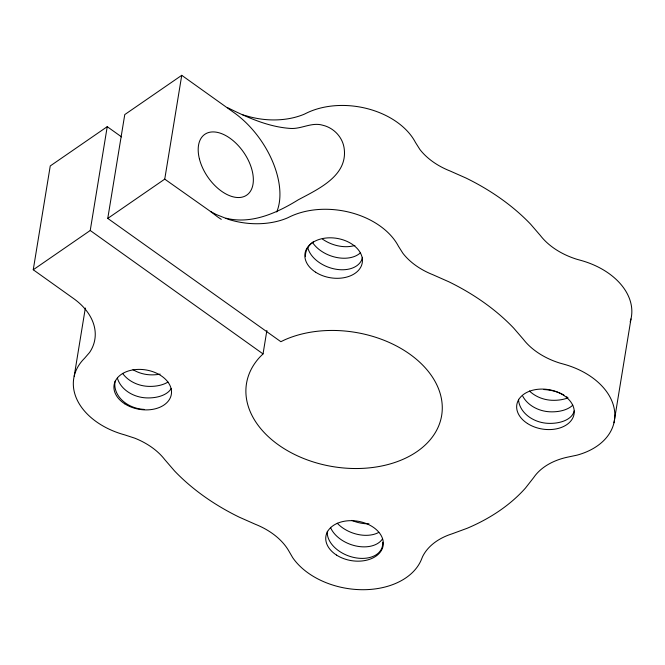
<?xml version="1.0" encoding="UTF-8"?>
<svg xmlns="http://www.w3.org/2000/svg" width="665" height="665" viewBox="0 0 665 665"><rect width="100%" height="100%" fill="white"/><g stroke="black" fill="none" stroke-linecap="round" stroke-linejoin="round"><path stroke-width="1" d="M276.715 211.985A72.51 42.768 55.4 0 0 234.263 112.826L181.744 75.32L164.745 179.134L210.406 211.395L216.15 214.487L228.652 219.442A65.918 45.378 9.3 0 0 287.363 217.97L289.998 216.69A69.875 48.096 9.3 0 1 398.435 246.233L402.89 253.282A65.918 45.378 9.3 0 0 432.94 274.745L448.925 281.819A210.946 145.203 9.3 0 1 513.629 328.036L523.405 339.366A65.918 45.378 9.3 0 0 559.847 363.09L563.446 364.088A69.875 48.096 9.3 0 1 614.468 410.172A69.875 48.096 9.3 0 1 576.921 455.176L566.838 457.312A65.918 45.378 9.3 0 0 533.638 477.636L525.45 488.093A210.946 145.203 9.3 0 1 467.129 528.293L452.075 533.829A65.918 45.378 9.3 0 0 422.533 556.755L421.544 559.182A69.875 48.096 9.3 0 1 361.743 589.705A69.875 48.096 9.3 0 1 292.675 557.619L288.386 550.221A65.918 45.378 9.3 0 0 255.219 524.228L239.234 517.154A210.946 145.203 9.3 0 1 174.529 470.936L164.762 459.606A65.918 45.378 9.3 0 0 134.704 438.144L124.721 434.885A69.875 48.096 9.3 0 1 84.538 358.294L89.584 352.467A65.918 45.378 9.3 0 0 73.624 298.568L33.25 269.766L50.249 165.951L107.231 126.674L121.562 136.907M33.25 269.766L90.232 230.489L107.231 126.674M74.181 376.207L85.344 308.02M266.873 330.488L263.041 353.913L260.115 356.806A98.885 68.063 9.3 0 0 329.682 466.057A98.885 68.063 9.3 0 0 439.208 390.571A98.885 68.063 9.3 0 0 284.753 339.823L280.854 341.694L107.763 218.411L124.762 114.588L181.744 75.32M613.986 422.765L630.985 318.951M107.763 218.411L164.745 179.134M226.009 218.211C251.453 224.579 276.989 212.95 298.228 199.833C318.585 188.893 348.901 175.402 343.963 147.131C341.993 136.5 333.29 127.68 322.799 125.253C311.852 121.919 301.669 129.06 290.78 128.453C268.319 127.023 247.305 117.447 227.405 107.58M242.916 114.962L245.651 115.627A65.918 45.378 9.3 0 0 304.362 114.156L306.997 112.867A69.875 48.096 9.3 0 1 415.442 142.418L419.889 149.467A65.918 45.378 9.3 0 0 449.939 170.93L465.924 178.004A210.946 145.203 9.3 0 1 530.637 224.221L540.404 235.551A65.918 45.378 9.3 0 0 576.854 259.275L580.445 260.273A69.875 48.096 9.3 0 1 630.162 321.868M90.232 230.489L263.041 353.913M210.406 211.395L217.264 216.64A72.51 42.768 55.4 0 0 221.287 219.35M362.516 257.305A28.67 19.061 20 0 1 335.659 269.184A28.67 19.061 20 0 1 307.779 247.671M354.911 245.427A28.67 19.061 20 0 1 322.326 238.959M360.197 253.008A28.67 19.061 20 0 1 312.533 242.492M305.484 256.665A28.67 20.017 -1.8 0 1 313.448 241.678M171.213 388.493A28.67 16.658 7.7 0 1 146.067 397.878A28.67 22.419 11.4 0 1 117.397 378.102M160.14 374.129A28.67 16.658 7.7 0 1 149.841 374.811A28.67 22.419 11.4 0 1 132.992 369.657M168.012 382.026A28.67 16.658 7.7 0 1 147.954 386.348A28.67 22.419 11.4 0 1 122.593 373.381M144.172 409.407A28.67 22.419 11.4 0 1 115.136 381.145M378.792 532.391A28.67 19.061 20 0 1 337.255 523.222M382.55 538.816A28.67 19.061 20 0 1 355.75 545.932A28.67 19.061 20 0 1 330.447 527.328M382.683 542.283A28.67 19.061 20 0 1 356.465 557.952A28.67 19.061 20 0 1 327.313 533.771A28.67 20.017 -1.8 0 1 327.363 531.26M368.975 523.779A28.67 19.061 20 0 1 351.835 520.379M522.748 396.19A28.67 22.419 11.4 0 0 549.739 411.793A28.67 16.658 7.7 0 0 572.789 405.126M518.5 399.291A28.67 22.419 11.4 0 0 547.852 423.331A28.67 16.658 7.7 0 0 574.144 410.97M567.918 397.853A28.67 16.658 7.7 0 1 551.634 400.272A28.67 22.419 11.4 0 1 529.431 390.978M543.987 389.549A28.67 16.658 7.7 0 1 563.92 395.077M566.538 396.739A28.67 16.658 7.7 0 1 567.727 397.637M124.696 403.796A29.002 19.967 9.3 0 0 171.188 395.118A29.002 19.967 9.3 0 0 132.26 370.023A29.002 19.967 9.3 0 0 124.696 403.796M315.617 272.209A29.002 19.967 9.3 0 0 362.109 263.531A29.002 19.967 9.3 0 0 323.19 238.436A29.002 19.967 9.3 0 0 315.617 272.209M527.428 423.48A29.002 19.967 9.3 0 0 573.92 414.802A29.002 19.967 9.3 0 0 534.993 389.707A29.002 19.967 9.3 0 0 527.428 423.48M336.507 555.067A29.002 19.967 9.3 0 0 382.998 546.389A29.002 19.967 9.3 0 0 344.071 521.293A29.002 19.967 9.3 0 0 336.507 555.067M199.467 159.135A36.916 21.77 55.4 0 0 246.092 195.535A36.916 21.77 55.4 0 0 231.736 139.534A36.916 21.77 55.4 0 0 199.467 159.135"/></g></svg>
